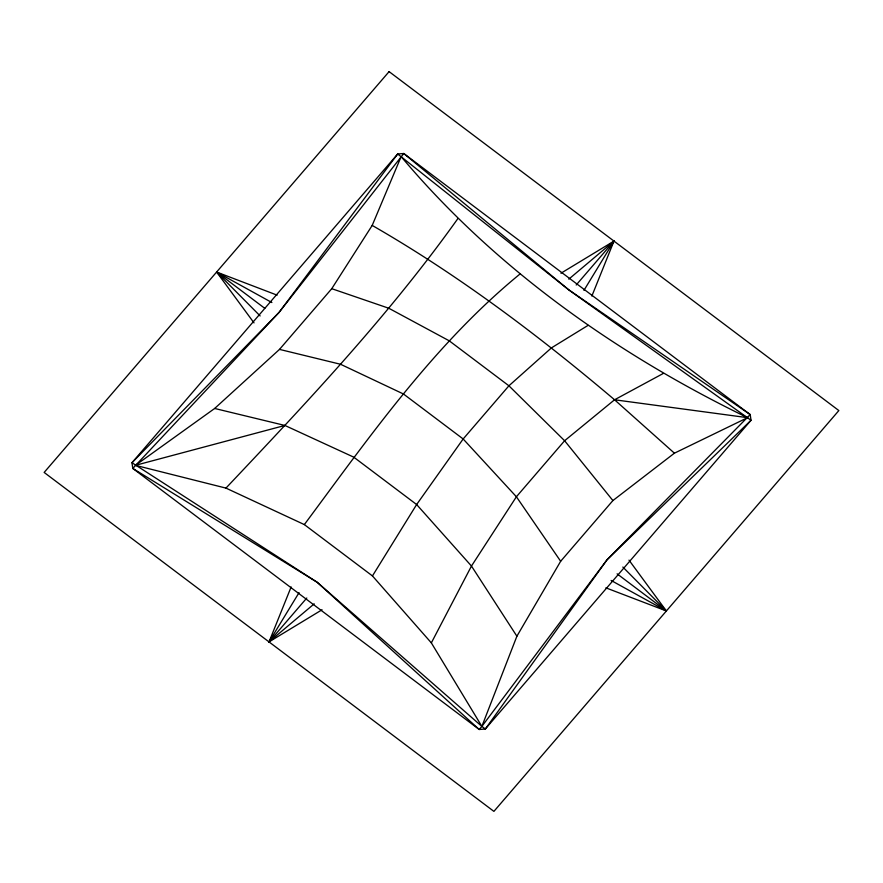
<?xml version="1.0" encoding="UTF-8"?>
<svg xmlns="http://www.w3.org/2000/svg" width="883" height="883" viewBox="0 0 883 883"><rect width="100%" height="100%" fill="white"/><g stroke="black" fill="none" stroke-linecap="round" stroke-linejoin="round"><path stroke-width="1.32" d="M516.897 636.213L481.864 726.4L479.215 729.49L132.781 468.42L131.975 462.725L397.67 153.995L403.785 153.51L750.219 414.58L751.025 420.275L485.33 729.005L479.215 729.49L317.218 582.294L131.975 462.725L278.995 312.483L403.785 153.51L568.851 289.911L751.025 420.275L607.085 559.734L481.864 726.4L485.33 729.005L607.085 559.734L750.219 414.58L568.851 289.911L397.67 153.995L278.995 312.483L132.781 468.42L317.218 582.294L481.864 726.4L431.346 642.879L372.449 575.926L304.337 524.59L225.949 488.1L135.441 465.33L214.668 408.465L279.514 349.392L331.754 288.686L372.196 225.419L401.136 156.6C495.098 268.344 616.753 354.215 747.559 417.67L674.413 453.178L612.901 500.562L560.661 561.268L516.897 636.213L471.467 566.047L416.633 504.535L353.752 457.151L284.9 425.451L214.668 408.465M322.052 609.767L269.028 641.908L291.136 586.941M591.864 296.059L613.972 241.092L560.948 273.233M431.346 642.879L471.467 566.047L516.4 496.765L564.612 440.738L614.557 399.778L663.133 373.542M314.193 603.851L269.028 641.908L299.05 592.636M583.95 290.364L613.972 241.092L568.807 279.149M372.449 575.926L416.633 504.535L463.156 438.972L508.917 385.794L551.456 347.869L588.078 325.363M304.337 524.59C369.922 436.257 434.204 344.249 519.966 274.028M457.747 218.763C388.895 315.43 307.262 401.975 225.949 488.1M269.028 641.908L306.798 598.012M576.202 284.988L613.972 241.092M135.441 465.33L284.9 425.451M372.196 225.419C458.663 275.143 538.542 335.397 614.557 399.778L747.559 417.67M279.514 349.392L340.595 364.282L403.487 394.006L463.156 438.972L516.4 496.765L560.661 561.268M331.754 288.686L388.818 308.255L449.248 340.827L508.917 385.794L564.612 440.738L612.901 500.562M254.006 322.88L216.622 272.03L277.119 295.154M605.881 587.846L666.378 610.97L628.994 560.12M260.143 315.948L216.622 272.03L271.887 302.538M611.113 580.462L666.378 610.97L622.857 567.052M216.622 272.03L264.801 308.344M617.107 573.84L666.378 610.97M614.557 399.778L674.413 453.178M389.094 71.622L44.15 472.438L493.906 811.378L838.85 410.562L389.094 71.622"/></g></svg>
